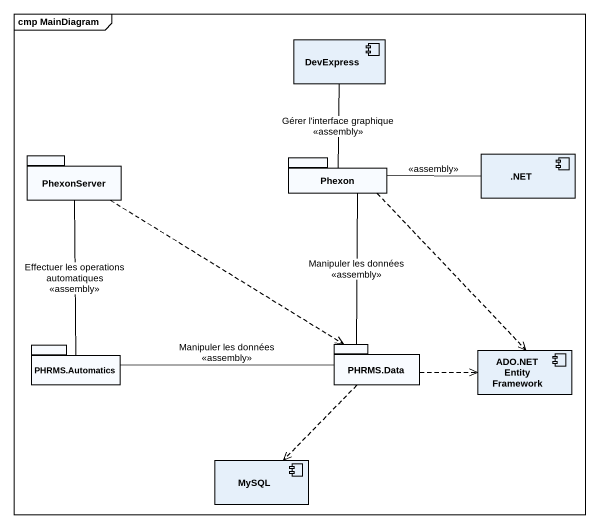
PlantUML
@startuml
mainframe cmp MainDiagram
component DevExpress
package PhexonServer {
}
package Phexon {
}
component ".NET" as NET
package "PHRMS.Automatics" as PHRMS_Automatics {
}
package "PHRMS.Data" as PHRMS_Data {
}
component "ADO.NET Entity Framework" as ADO_NET_Entity_Framework
component MySQL
PhexonServer -- PHRMS_Automatics : Effectuer les operations automatiques\n<<assembly>>
PhexonServer ..> PHRMS_Data
Phexon -up- DevExpress : Gérer l'interface graphique\n<<assembly>>
Phexon -right- NET : <<assembly>>
Phexon -- PHRMS_Data : Manipuler les données\n<<assembly>>
Phexon ..> ADO_NET_Entity_Framework
PHRMS_Automatics -right- PHRMS_Data : Manipuler les données\n<<assembly>>
PHRMS_Data .right.> ADO_NET_Entity_Framework
PHRMS_Data ..> MySQL
@enduml
